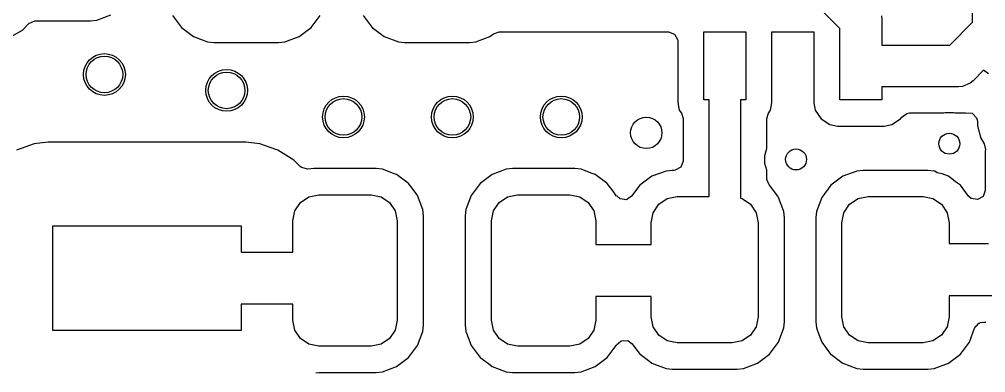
# Model space of a CAD drawing. Extents: x 4.82 to 6.81, y -4.86 to -2.87.
# Drawn here: x 5.8729 to 6.2367, y -4.3972 to -4.2641 of the extents above; entities that cross this region are included whole.
import ezdxf

# ---------------------------------------------------------------- set-up
doc = ezdxf.new("R2010")
doc.units = 0
doc.header["$MEASUREMENT"] = 0
doc.layers.add('BLACK', color=7, linetype='CONTINUOUS')

msp = doc.modelspace()

# ---------------------------------------------------------------- linework, layer by layer
at = {"layer": 'BLACK', "linetype": 'CONTINUOUS'}
for p, q in [((6.23171, -4.26528), (6.23171, -4.23813)), ((6.18181, -4.2676), (6.17326, -4.25905)), ((5.90201, -4.26448), (5.90732, -4.2625)), ((5.93049, -4.26271), (5.93389, -4.26724)), ((5.98271, -4.26724), (5.98611, -4.26271)), ((6.00234, -4.26271), (6.00574, -4.26724)), ((6.19741, -4.2628), (6.19756, -4.26434)), ((5.87404, -4.26819), (5.87647, -4.26575)), ((5.87647, -4.26575), (5.87865, -4.26474)), ((5.87865, -4.26474), (5.87895, -4.26473)), ((5.87895, -4.26473), (5.89967, -4.26473)), ((5.89967, -4.26473), (5.90201, -4.26448)), ((5.89967, -4.26473), (5.89967, -4.26473)), ((5.93389, -4.26724), (5.93389, -4.26724)), ((5.93389, -4.26724), (5.93842, -4.27064)), ((5.97817, -4.27064), (5.98271, -4.26724)), ((6.00574, -4.26724), (6.00574, -4.26724)), ((6.00574, -4.26724), (6.01027, -4.27064)), ((6.18181, -4.2689), (6.18181, -4.2676)), ((6.19756, -4.26434), (6.19756, -4.2689)), ((6.22317, -4.27382), (6.23171, -4.26528)), ((5.86955, -4.27078), (5.87404, -4.26819)), ((5.93842, -4.27064), (5.94373, -4.27262)), ((5.97287, -4.27262), (5.97817, -4.27064)), ((6.01027, -4.27064), (6.01558, -4.27262)), ((6.04472, -4.27262), (6.05003, -4.27064)), ((6.05003, -4.27064), (6.05139, -4.26961)), ((6.05139, -4.26961), (6.05349, -4.26892)), ((6.05349, -4.26892), (6.11727, -4.26892)), ((6.11727, -4.26892), (6.11952, -4.26973)), ((6.11952, -4.26973), (6.12072, -4.27181)), ((6.13063, -4.29449), (6.13063, -4.2689)), ((6.13063, -4.2689), (6.14638, -4.2689)), ((6.14638, -4.2689), (6.14638, -4.29449)), ((6.15622, -4.29449), (6.15622, -4.2689)), ((6.15622, -4.2689), (6.17197, -4.2689)), ((6.17197, -4.2689), (6.17197, -4.28169)), ((6.18181, -4.29449), (6.18181, -4.2689)), ((6.19756, -4.2689), (6.19756, -4.27382)), ((5.94373, -4.27262), (5.94608, -4.27287)), ((5.94608, -4.27287), (5.97052, -4.27287)), ((5.97052, -4.27287), (5.97287, -4.27262)), ((6.01558, -4.27262), (6.01793, -4.27287)), ((6.01793, -4.27287), (6.04237, -4.27287)), ((6.04237, -4.27287), (6.04472, -4.27262)), ((6.12072, -4.27181), (6.12077, -4.27242)), ((6.12077, -4.27242), (6.12077, -4.29546)), ((6.19756, -4.27382), (6.22317, -4.27382)), ((6.17197, -4.28169), (6.17197, -4.29556)), ((6.2359, -4.28336), (6.232, -4.28726)), ((6.23779, -4.28462), (6.2359, -4.28336)), ((6.22797, -4.28941), (6.22643, -4.28957)), ((6.23081, -4.28824), (6.22797, -4.28941)), ((6.232, -4.28726), (6.23081, -4.28824)), ((6.22643, -4.28957), (6.19756, -4.28957)), ((6.19756, -4.28957), (6.19756, -4.29449)), ((6.12077, -4.29546), (6.12134, -4.29833)), ((6.1326, -4.29449), (6.13063, -4.29449)), ((6.1326, -4.3309), (6.1326, -4.29449)), ((6.14638, -4.29449), (6.14441, -4.29449)), ((6.14441, -4.29449), (6.14441, -4.33153)), ((6.15567, -4.29833), (6.15622, -4.29556)), ((6.15622, -4.29556), (6.15622, -4.29449)), ((6.17197, -4.29556), (6.17252, -4.29833)), ((6.19756, -4.29449), (6.18181, -4.29449)), ((6.12134, -4.29833), (6.12134, -4.29833)), ((6.12134, -4.29833), (6.12215, -4.29954)), ((6.12215, -4.29954), (6.12274, -4.30149)), ((6.15427, -4.30149), (6.15486, -4.29954)), ((6.15486, -4.29954), (6.15538, -4.29877)), ((6.15538, -4.29877), (6.15567, -4.29833)), ((6.17252, -4.29833), (6.17252, -4.29833)), ((6.17252, -4.29833), (6.1747, -4.3016)), ((6.20508, -4.30098), (6.20701, -4.29957)), ((6.20701, -4.29957), (6.20799, -4.29943)), ((6.20799, -4.29943), (6.22095, -4.29943)), ((6.22095, -4.29943), (6.22146, -4.29929)), ((6.22146, -4.29929), (6.22454, -4.29929)), ((6.22454, -4.29929), (6.22505, -4.29943)), ((6.22505, -4.29943), (6.22877, -4.29943)), ((6.22877, -4.29943), (6.22915, -4.29932)), ((6.22877, -4.29943), (6.22877, -4.29943)), ((6.22915, -4.29932), (6.23154, -4.29953)), ((6.23154, -4.29953), (6.23324, -4.30123)), ((6.12274, -4.30149), (6.12274, -4.31753)), ((6.15427, -4.31282), (6.15427, -4.30149)), ((6.1747, -4.3016), (6.1747, -4.3016)), ((6.1747, -4.3016), (6.17797, -4.30378)), ((6.17797, -4.30378), (6.18084, -4.30435)), ((6.19853, -4.30435), (6.20141, -4.30378)), ((6.20141, -4.30378), (6.20467, -4.3016)), ((6.20467, -4.3016), (6.20508, -4.30098)), ((6.23324, -4.30123), (6.23352, -4.30217)), ((6.23352, -4.30217), (6.23356, -4.30244)), ((6.23356, -4.30244), (6.23356, -4.30415)), ((6.18084, -4.30435), (6.18084, -4.30435)), ((6.18084, -4.30435), (6.19853, -4.30435)), ((6.19853, -4.30435), (6.19853, -4.30435)), ((6.23356, -4.30415), (6.23414, -4.3063)), ((6.23414, -4.3063), (6.23419, -4.30649)), ((6.23419, -4.30649), (6.23419, -4.30649)), ((6.23419, -4.30649), (6.23477, -4.30867)), ((5.87846, -4.31102), (5.87175, -4.31337)), ((5.88374, -4.31043), (5.87846, -4.31102)), ((5.88375, -4.31043), (5.88374, -4.31043)), ((5.95815, -4.31043), (5.88375, -4.31043)), ((5.96344, -4.31102), (5.95815, -4.31043)), ((5.95815, -4.31043), (5.95815, -4.31043)), ((5.96944, -4.31312), (5.96344, -4.31102)), ((5.96344, -4.31102), (5.96344, -4.31102)), ((5.96344, -4.31102), (5.96344, -4.31102)), ((5.96344, -4.31102), (5.96344, -4.31102)), ((6.23477, -4.30867), (6.23477, -4.30867)), ((6.23477, -4.30867), (6.23612, -4.311)), ((6.23612, -4.311), (6.23657, -4.31312)), ((5.97014, -4.31337), (5.96944, -4.31312)), ((5.97615, -4.31715), (5.97014, -4.31337)), ((6.15359, -4.31538), (6.15427, -4.31282)), ((6.23657, -4.31312), (6.2365, -4.31379)), ((6.2365, -4.31379), (6.2365, -4.31379)), ((6.2365, -4.31379), (6.2365, -4.3286)), ((5.97615, -4.31715), (5.97615, -4.31715)), ((5.97859, -4.31958), (5.97616, -4.31715)), ((5.97616, -4.31715), (5.97615, -4.31715)), ((6.12274, -4.31753), (6.12192, -4.31978)), ((6.15359, -4.31846), (6.15359, -4.31538)), ((6.15427, -4.32102), (6.15359, -4.31846)), ((5.97911, -4.32001), (5.97859, -4.31958)), ((5.98144, -4.32059), (5.97911, -4.32001)), ((5.98375, -4.32034), (5.98144, -4.32059)), ((6.00721, -4.32034), (5.98375, -4.32034)), ((5.98375, -4.32034), (5.98375, -4.32034)), ((6.00955, -4.32059), (6.00721, -4.32034)), ((6.01379, -4.32217), (6.00955, -4.32059)), ((6.00955, -4.32059), (6.00955, -4.32059)), ((6.00955, -4.32059), (6.00955, -4.32059)), ((6.01486, -4.32257), (6.01379, -4.32217)), ((6.05621, -4.32059), (6.0509, -4.32257)), ((6.05855, -4.32034), (6.05621, -4.32059)), ((6.05856, -4.32034), (6.05855, -4.32034)), ((6.08201, -4.32034), (6.05856, -4.32034)), ((6.08436, -4.32059), (6.08201, -4.32034)), ((6.08859, -4.32217), (6.08436, -4.32059)), ((6.08436, -4.32059), (6.08436, -4.32059)), ((6.08436, -4.32059), (6.08436, -4.32059)), ((6.08967, -4.32257), (6.08859, -4.32217)), ((6.11633, -4.32129), (6.11103, -4.32327)), ((6.11868, -4.32104), (6.11633, -4.32129)), ((6.11923, -4.32104), (6.11868, -4.32104)), ((6.11868, -4.32104), (6.11868, -4.32104)), ((6.11984, -4.32098), (6.11923, -4.32104)), ((6.12192, -4.31978), (6.11984, -4.32098)), ((6.15427, -4.32417), (6.15427, -4.32102)), ((6.18819, -4.32129), (6.18288, -4.32327)), ((6.19053, -4.32104), (6.18819, -4.32129)), ((6.21497, -4.32104), (6.19053, -4.32104)), ((6.19053, -4.32104), (6.19053, -4.32104)), ((6.21732, -4.32129), (6.21497, -4.32104)), ((6.21755, -4.32137), (6.21732, -4.32129)), ((6.21732, -4.32129), (6.21732, -4.32129)), ((6.21732, -4.32129), (6.21732, -4.32129)), ((6.21848, -4.32191), (6.21755, -4.32137)), ((6.2203, -4.3224), (6.21848, -4.32191)), ((6.01929, -4.32589), (6.01486, -4.32257)), ((6.01486, -4.32257), (6.01486, -4.32257)), ((6.0194, -4.32597), (6.01929, -4.32589)), ((6.0509, -4.32257), (6.04636, -4.32597)), ((6.0509, -4.32257), (6.0509, -4.32257)), ((6.09409, -4.32589), (6.08967, -4.32257)), ((6.08967, -4.32257), (6.08967, -4.32257)), ((6.0942, -4.32597), (6.09409, -4.32589)), ((6.11103, -4.32327), (6.10649, -4.32666)), ((6.11103, -4.32327), (6.11103, -4.32327)), ((6.15429, -4.32448), (6.15427, -4.32417)), ((6.1552, -4.32644), (6.15429, -4.32448)), ((6.18288, -4.32327), (6.17834, -4.32666)), ((6.18288, -4.32327), (6.18288, -4.32327)), ((6.22263, -4.32327), (6.2203, -4.3224)), ((6.22537, -4.32532), (6.22263, -4.32327)), ((6.22263, -4.32327), (6.22263, -4.32327)), ((6.22716, -4.32666), (6.22537, -4.32532)), ((6.01992, -4.32666), (6.0194, -4.32597)), ((6.02264, -4.3303), (6.01992, -4.32666)), ((6.04636, -4.32597), (6.04297, -4.3305)), ((6.04636, -4.32597), (6.04636, -4.32597)), ((6.09641, -4.32892), (6.0942, -4.32597)), ((6.09775, -4.3307), (6.09641, -4.32892)), ((6.10649, -4.32666), (6.1034, -4.33079)), ((6.10649, -4.32666), (6.10649, -4.32666)), ((6.15516, -4.32646), (6.1552, -4.32644)), ((6.15529, -4.32664), (6.15516, -4.32646)), ((6.1553, -4.32665), (6.15529, -4.32664)), ((6.15531, -4.32666), (6.1553, -4.32665)), ((6.1584, -4.33079), (6.15531, -4.32666)), ((6.15531, -4.32666), (6.15531, -4.32666)), ((6.15531, -4.32666), (6.15531, -4.32666)), ((6.15531, -4.32666), (6.15531, -4.32666)), ((6.17834, -4.32666), (6.17494, -4.3312)), ((6.17834, -4.32666), (6.17834, -4.32666)), ((6.23019, -4.3307), (6.22716, -4.32666)), ((6.22716, -4.32666), (6.22716, -4.32666)), ((6.2365, -4.3286), (6.23568, -4.33086)), ((5.97654, -4.33628), (5.97868, -4.33308)), ((5.97868, -4.33308), (5.98187, -4.33095)), ((5.98187, -4.33095), (5.98564, -4.3302)), ((5.98564, -4.3302), (6.00532, -4.3302)), ((6.00532, -4.3302), (6.00909, -4.33095)), ((6.00909, -4.33095), (6.01228, -4.33308)), ((6.01228, -4.33308), (6.01442, -4.33628)), ((6.02279, -4.3305), (6.02264, -4.3303)), ((6.02477, -4.33581), (6.02279, -4.3305)), ((6.04297, -4.3305), (6.04099, -4.33581)), ((6.04297, -4.3305), (6.04297, -4.3305)), ((6.05135, -4.33628), (6.05348, -4.33308)), ((6.05348, -4.33308), (6.05667, -4.33095)), ((6.05667, -4.33095), (6.06044, -4.3302)), ((6.06044, -4.3302), (6.08013, -4.3302)), ((6.08013, -4.3302), (6.08389, -4.33095)), ((6.08389, -4.33095), (6.08708, -4.33308)), ((6.08708, -4.33308), (6.08922, -4.33628)), ((6.09782, -4.33065), (6.09775, -4.3307)), ((6.09902, -4.33181), (6.09782, -4.33065)), ((6.1014, -4.3321), (6.09902, -4.33181)), ((6.1034, -4.33079), (6.1014, -4.3321)), ((6.11361, -4.33378), (6.1168, -4.33165)), ((6.1168, -4.33165), (6.12057, -4.3309)), ((6.12057, -4.3309), (6.1326, -4.3309)), ((6.14441, -4.33153), (6.145, -4.33165)), ((6.145, -4.33165), (6.1482, -4.33378)), ((6.15871, -4.3312), (6.1584, -4.33079)), ((6.16069, -4.33651), (6.15871, -4.3312)), ((6.17494, -4.3312), (6.17296, -4.33651)), ((6.17494, -4.3312), (6.17494, -4.3312)), ((6.18546, -4.33378), (6.18865, -4.33165)), ((6.18865, -4.33165), (6.19242, -4.3309)), ((6.19242, -4.3309), (6.21309, -4.3309)), ((6.21309, -4.3309), (6.21685, -4.33165)), ((6.21685, -4.33165), (6.22005, -4.33378)), ((6.23124, -4.33164), (6.23019, -4.3307)), ((6.2336, -4.33205), (6.23124, -4.33164)), ((6.23568, -4.33086), (6.2336, -4.33205)), ((5.97579, -4.34004), (5.97654, -4.33628)), ((6.01442, -4.33628), (6.01516, -4.34004)), ((6.02503, -4.33816), (6.02477, -4.33581)), ((6.04099, -4.33581), (6.04074, -4.33816)), ((6.0506, -4.34004), (6.05135, -4.33628)), ((6.08922, -4.33628), (6.08997, -4.34004)), ((6.11147, -4.33697), (6.11361, -4.33378)), ((6.1482, -4.33378), (6.15033, -4.33697)), ((6.16094, -4.33886), (6.16069, -4.33651)), ((6.17296, -4.33651), (6.17271, -4.33885)), ((6.18332, -4.33697), (6.18546, -4.33378)), ((6.22005, -4.33378), (6.22218, -4.33697)), ((5.97579, -4.35179), (5.97579, -4.34004)), ((6.01516, -4.34004), (6.01516, -4.37744)), ((6.02503, -4.37933), (6.02503, -4.33816)), ((6.04074, -4.33816), (6.04074, -4.37933)), ((6.0506, -4.37744), (6.0506, -4.34004)), ((6.08997, -4.34004), (6.08997, -4.3489)), ((6.11072, -4.34074), (6.11147, -4.33697)), ((6.15033, -4.33697), (6.15108, -4.34074)), ((6.16094, -4.37806), (6.16094, -4.33886)), ((6.17271, -4.33885), (6.17271, -4.37806)), ((6.18257, -4.34074), (6.18332, -4.33697)), ((6.22218, -4.33697), (6.22293, -4.34074)), ((5.88551, -4.38131), (5.88551, -4.34194)), ((5.88551, -4.34194), (5.95638, -4.34194)), ((5.95638, -4.34194), (5.95638, -4.35179)), ((6.11072, -4.3489), (6.11072, -4.34074)), ((6.15108, -4.34074), (6.15108, -4.37617)), ((6.18257, -4.37617), (6.18257, -4.34074)), ((6.22293, -4.34074), (6.22293, -4.34861)), ((6.08997, -4.3489), (6.11072, -4.3489)), ((6.22293, -4.34861), (6.23779, -4.34861)), ((5.95638, -4.35179), (5.97579, -4.35179)), ((6.11072, -4.36859), (6.08997, -4.36859)), ((6.08997, -4.36859), (6.08997, -4.37744)), ((6.11072, -4.37617), (6.11072, -4.36859)), ((6.24187, -4.3683), (6.22293, -4.3683)), ((6.22293, -4.3683), (6.22293, -4.37617)), ((5.97579, -4.37147), (5.95638, -4.37147)), ((5.95638, -4.37147), (5.95638, -4.38131)), ((5.97579, -4.37744), (5.97579, -4.37147)), ((6.11147, -4.37994), (6.11072, -4.37617)), ((6.15108, -4.37617), (6.15033, -4.37994)), ((6.18332, -4.37994), (6.18257, -4.37617)), ((6.22293, -4.37617), (6.22218, -4.37994)), ((5.97654, -4.38121), (5.97579, -4.37744)), ((6.01516, -4.37744), (6.01442, -4.38121)), ((6.02477, -4.38168), (6.02503, -4.37933)), ((6.04074, -4.37933), (6.04074, -4.37933)), ((6.04074, -4.37933), (6.04099, -4.38168)), ((6.05135, -4.38121), (6.0506, -4.37744)), ((6.08997, -4.37744), (6.08922, -4.38121)), ((6.11361, -4.38313), (6.11147, -4.37994)), ((6.15033, -4.37994), (6.1482, -4.38313)), ((6.15871, -4.38571), (6.16069, -4.3804)), ((6.16069, -4.3804), (6.16094, -4.37806)), ((6.17271, -4.37806), (6.17271, -4.37806)), ((6.17271, -4.37806), (6.17296, -4.3804)), ((6.17296, -4.3804), (6.17296, -4.3804)), ((6.17296, -4.3804), (6.17296, -4.3804)), ((6.17296, -4.3804), (6.17387, -4.38282)), ((6.18546, -4.38313), (6.18332, -4.37994)), ((6.22218, -4.37994), (6.22005, -4.38313)), ((6.23056, -4.38571), (6.23252, -4.38044)), ((6.23252, -4.38044), (6.23272, -4.38021)), ((6.23272, -4.38021), (6.23277, -4.37991)), ((6.23277, -4.37991), (6.23348, -4.37932)), ((6.23348, -4.37932), (6.23408, -4.37862)), ((6.23408, -4.37862), (6.23443, -4.37853)), ((6.23443, -4.37853), (6.23461, -4.37837)), ((6.23461, -4.37837), (6.23581, -4.37816)), ((6.23581, -4.37816), (6.2368, -4.37816)), ((5.95638, -4.38131), (5.88551, -4.38131)), ((5.97868, -4.3844), (5.97654, -4.38121)), ((6.01442, -4.38121), (6.01228, -4.3844)), ((6.02279, -4.38699), (6.02477, -4.38168)), ((6.04099, -4.38168), (6.04099, -4.38168)), ((6.04099, -4.38168), (6.04099, -4.38168)), ((6.04099, -4.38168), (6.04208, -4.38461)), ((6.05348, -4.3844), (6.05135, -4.38121)), ((6.08922, -4.38121), (6.08708, -4.3844)), ((6.1168, -4.38527), (6.11361, -4.38313)), ((6.1482, -4.38313), (6.145, -4.38527)), ((6.17387, -4.38282), (6.17494, -4.38571)), ((6.18865, -4.38527), (6.18546, -4.38313)), ((6.22005, -4.38313), (6.21685, -4.38527)), ((5.98187, -4.38654), (5.97868, -4.3844)), ((5.98564, -4.38729), (5.98187, -4.38654)), ((6.00532, -4.38729), (5.98564, -4.38729)), ((6.00909, -4.38654), (6.00532, -4.38729)), ((6.01228, -4.3844), (6.00909, -4.38654)), ((6.0194, -4.39152), (6.02279, -4.38699)), ((6.04208, -4.38461), (6.04297, -4.38699)), ((6.04297, -4.38699), (6.04297, -4.38699)), ((6.04297, -4.38699), (6.04636, -4.39152)), ((6.05667, -4.38654), (6.05348, -4.3844)), ((6.06044, -4.38729), (6.05667, -4.38654)), ((6.08013, -4.38729), (6.06044, -4.38729)), ((6.08389, -4.38654), (6.08013, -4.38729)), ((6.08708, -4.3844), (6.08389, -4.38654)), ((6.0942, -4.39152), (6.0976, -4.38699)), ((6.0976, -4.38699), (6.0977, -4.38679)), ((6.0976, -4.38699), (6.0976, -4.38699)), ((6.0977, -4.38679), (6.0995, -4.38521)), ((6.0995, -4.38521), (6.1019, -4.38515)), ((6.1019, -4.38515), (6.10358, -4.38637)), ((6.10358, -4.38637), (6.10646, -4.39021)), ((6.12057, -4.38602), (6.1168, -4.38527)), ((6.14124, -4.38602), (6.12057, -4.38602)), ((6.145, -4.38527), (6.14124, -4.38602)), ((6.15531, -4.39025), (6.15871, -4.38571)), ((6.17494, -4.38571), (6.17494, -4.38571)), ((6.17494, -4.38571), (6.17831, -4.39021)), ((6.19242, -4.38602), (6.18865, -4.38527)), ((6.21309, -4.38602), (6.19242, -4.38602)), ((6.21685, -4.38527), (6.21309, -4.38602)), ((6.22716, -4.39025), (6.23056, -4.38571)), ((6.10646, -4.39021), (6.10649, -4.39025)), ((6.10649, -4.39025), (6.10659, -4.39032)), ((6.10659, -4.39032), (6.11018, -4.39301)), ((6.15078, -4.39365), (6.15531, -4.39025)), ((6.17831, -4.39021), (6.17834, -4.39025)), ((6.17834, -4.39025), (6.17844, -4.39032)), ((6.17844, -4.39032), (6.18203, -4.39301)), ((6.22263, -4.39365), (6.22716, -4.39025)), ((6.00955, -4.3969), (6.01486, -4.39492)), ((6.01486, -4.39492), (6.0194, -4.39152)), ((6.04636, -4.39152), (6.04636, -4.39152)), ((6.04636, -4.39152), (6.04636, -4.39152)), ((6.04636, -4.39152), (6.04945, -4.39383)), ((6.04945, -4.39383), (6.0509, -4.39492)), ((6.0509, -4.39492), (6.05621, -4.3969)), ((6.08436, -4.3969), (6.08967, -4.39492)), ((6.08967, -4.39492), (6.0942, -4.39152)), ((6.11018, -4.39301), (6.11103, -4.39365)), ((6.11103, -4.39365), (6.11633, -4.39563)), ((6.14547, -4.39563), (6.15078, -4.39365)), ((6.18203, -4.39301), (6.18288, -4.39365)), ((6.18288, -4.39365), (6.18819, -4.39563)), ((6.21732, -4.39563), (6.22263, -4.39365)), ((5.98451, -4.39732), (5.98559, -4.39715)), ((5.98559, -4.39715), (6.00721, -4.39715)), ((6.00721, -4.39715), (6.00955, -4.3969)), ((6.05621, -4.3969), (6.05856, -4.39715)), ((6.05856, -4.39715), (6.08201, -4.39715)), ((6.08201, -4.39715), (6.08436, -4.3969)), ((6.11633, -4.39563), (6.11868, -4.39588)), ((6.11868, -4.39588), (6.14312, -4.39588)), ((6.14312, -4.39588), (6.14547, -4.39563)), ((6.18819, -4.39563), (6.19053, -4.39588)), ((6.19053, -4.39588), (6.21497, -4.39588)), ((6.21497, -4.39588), (6.21732, -4.39563))]:
    msp.add_line(p, q, dxfattribs=at)
at = {"layer": 'BLACK'}
for centre, radius in [((5.9049, -4.28492), 0.00787), ((5.9509, -4.29092), 0.00787), ((5.9949, -4.30092), 0.00787), ((6.0359, -4.30092), 0.00787), ((6.0769, -4.30092), 0.00787), ((6.1089, -4.30692), 0.00591), ((6.223, -4.311), 0.00394), ((6.1653, -4.31692), 0.00394)]:
    msp.add_circle(centre, radius, dxfattribs=at)
at = {"layer": 'WHITE'}
for centre, radius in [((5.9049, -4.28492), 0.00689), ((5.9509, -4.29092), 0.00689), ((5.9949, -4.30092), 0.00689), ((6.0359, -4.30092), 0.00689), ((6.0769, -4.30092), 0.00689), ((6.1089, -4.30692), 0.00591), ((6.223, -4.311), 0.00394), ((6.1653, -4.31692), 0.00394)]:
    msp.add_circle(centre, radius, dxfattribs=at)

doc.saveas('drawing.dxf')
